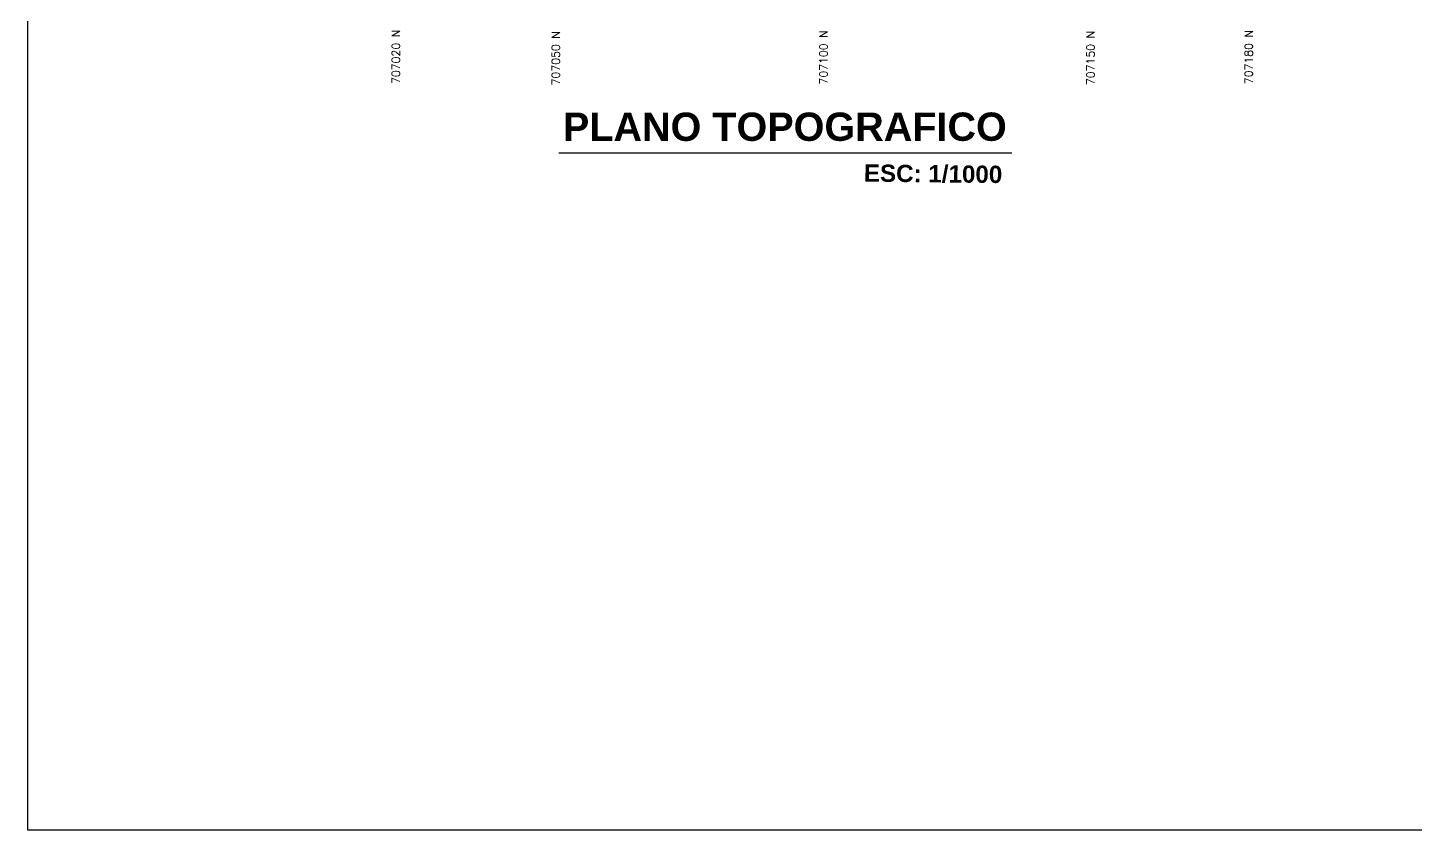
# Model space of a CAD drawing. Header units: metres. Extents: x 706106 to 709341, y 8490035 to 8490642.
# Drawn here: x 708821.1 to 709081.2, y 8490220.5 to 8490371 of the extents above; entities that cross this region are included whole.
import ezdxf

# ---------------------------------------------------------------- set-up
doc = ezdxf.new("R2010")
doc.units = ezdxf.units.M
for name, color, linetype, lineweight in [('1-blanco', 7, 'Continuous', 25), ('A-ACOTACION', 7, 'Continuous', 9), ('BLOQUES', 7, 'Continuous', 60), ('TEXTO', 152, 'Continuous', 0)]:
    doc.layers.add(name, color=color, linetype=linetype, lineweight=lineweight)
doc.styles.get("Standard").update_dxf_attribs({"font": 'simplex.shx'})

msp = doc.modelspace()

# ---------------------------------------------------------------- linework, layer by layer
at = {"layer": 'A-ACOTACION', "lineweight": 30, "flags": 128}
msp.add_lwpolyline([(708821.11, 8490602.9927), (709341.31, 8490602.9927), (709341.31, 8490220.4927), (708821.11, 8490220.4927), (708821.11, 8490602.9927)], dxfattribs=at)
at = {"layer": 'TEXTO', "lineweight": 30, "elevation": 507.051, "flags": 128}
msp.add_lwpolyline([(708920.6548, 8490347.5307), (709005.5861, 8490347.5307)], dxfattribs=at)

# ---------------------------------------------------------------- texts
at = {"layer": '1-blanco', "linetype": 'Continuous', "lineweight": 9, "attachment_point": 8}
for s, insert, char_height, rotation in [('{\\fArial|b1|i0|c0|p34;PLANO TOPOGRAFICO}', (708963.036, 8490349.7273, 507.051), 5.308416, 0.014456), ('{\\fArial|b1|i0|c0|p34;ESC: 1/1000}', (708990.8045, 8490341.9304, 507.051), 3.244032, 359.393468)]:
    msp.add_mtext(s, dxfattribs=dict(at, insert=insert, char_height=char_height, rotation=rotation))
at = {"layer": 'BLOQUES', "lineweight": 25, "char_height": 1.5, "attachment_point": 5, "rotation": 90}
for s, insert in [('707020 N', (708890.1225, 8490365.559, 507.051)), ('707050 N', (708920.092, 8490365.2915, 507.051)), ('707100 N', (708970.2793, 8490365.4552, 507.051)), ('707150 N', (709020.3427, 8490365.3446, 507.051)), ('707180 N', (709049.9838, 8490365.5189, 507.051))]:
    msp.add_mtext(s, dxfattribs=dict(at, insert=insert))

doc.saveas('drawing.dxf')
